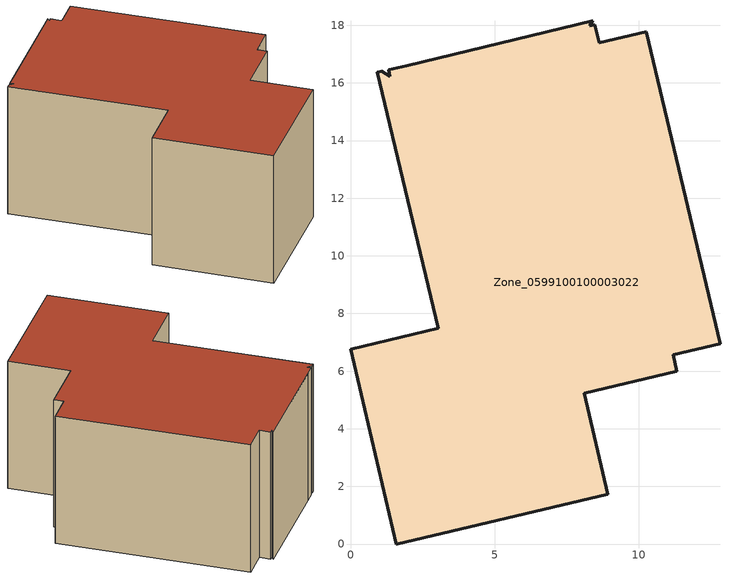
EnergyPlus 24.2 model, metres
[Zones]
Zone_0599100100003022
 floor ground (C_G): 3.05,7.48 0.93,16.38 1.09,16.41 1.36,16.24 1.32,16.46 1.95,16.59 8.41,18.15 8.3,17.98 8.48,18.02 8.64,17.39 10.25,17.77 12.82,6.96 11.19,6.57 11.33,6 8.11,5.24 8.93,1.73 1.59,0 0,6.75 z0
 wall outside (C_F): 8.93,1.73 8.11,5.24 11.33,6 11.19,6.57 12.82,6.96 10.25,17.77 8.64,17.39 8.48,18.02 8.3,17.98 8.41,18.15 1.95,16.59 1.32,16.46 1.36,16.24 1.09,16.41 0.93,16.38 3.05,7.48 0,6.75 1.59,0 8.93,1.73 z0:8.01
 roof outside (C_R): 0.93,16.38 3.05,7.48 0,6.75 1.59,0 8.93,1.73 8.11,5.24 11.33,6 11.19,6.57 12.82,6.96 10.25,17.77 8.64,17.39 8.48,18.02 8.3,17.98 8.41,18.15 1.95,16.59 1.32,16.46 1.36,16.24 1.09,16.41 z8.01
[BUILDING]
Pand.0599100100003022: North Axis=0; Terrain=City; Loads Convergence Tolerance Value=0.04; Temperature Convergence Tolerance Value=0.4; Solar Distribution=FullExterior; Maximum Number of Warmup Days=25; Minimum Number of Warmup Days=1
[Site:Location]
Rotterdam.The.Hague.AP_ZH_NLD Design_Conditions: Latitude=51.96; Longitude=4.45; Time Zone=1; Elevation=-4.5
[SITE:GROUNDTEMPERATURE:BUILDINGSURFACE]
18, 18, 18, 18, 18, 18, 18, 18, 18, 18, 18, 18
[MATERIAL] Thermal Absorptance=0.9; Solar Absorptance=0.7; Visible Absorptance=0.7
Name | Roughness | Thickness | Conductivity | Density | Specific Heat
G.D.2006-2014 | MediumSmooth | 0.15 | 0.06 | 540 | 1210
F.D.2006-2014 | Rough | 0.3 | 0.12 | 1920 | 840
R.D.2006-2014 | MediumRough | 0.2 | 0.08 | 1500 | 1000
[CONSTRUCTION]
C_G: G.D.2006-2014
C_F: F.D.2006-2014
C_R: R.D.2006-2014
[ZONE]
Zone_0599100100003022: Type=1; Multiplier=1; Ceiling Height=Autocalculate; Volume=Autocalculate; Floor Area=autocalculate; Part of Total Floor Area=Yes
[ZONEINFILTRATION:DESIGNFLOWRATE]
Infil_Zone_0599100100003022: Zone or ZoneList or Space or SpaceList=Zone_0599100100003022; Schedule=AlwaysOn; Design Flow Rate Calculation Method=Flow/Area; Flow Rate per Floor Area=0.0021; Constant Term Coefficient=1; Temperature Term Coefficient=0; Velocity Term Coefficient=0; Velocity Squared Term Coefficient=0
[HVACTEMPLATE:ZONE:IDEALLOADSAIRSYSTEM]
Zone_0599100100003022: Maximum Heating Supply Air Temperature=50; Minimum Cooling Supply Air Temperature=13; Maximum Heating Supply Air Humidity Ratio=0.0156; Minimum Cooling Supply Air Humidity Ratio=0.0077; Heating Limit=NoLimit; Cooling Limit=NoLimit; Dehumidification Control Type=ConstantSensibleHeatRatio; Cooling Sensible Heat Ratio=0.7; Dehumidification Setpoint=60; Humidification Control Type=None; Humidification Setpoint=30; Outdoor Air Method=None; Outdoor Air Flow Rate per Person=0.00944; Outdoor Air Flow Rate per Zone Floor Area=0; Outdoor Air Flow Rate per Zone=0; Demand Controlled Ventilation Type=None; Outdoor Air Economizer Type=NoEconomizer; Heat Recovery Type=None; Sensible Heat Recovery Effectiveness=0.7; Latent Heat Recovery Effectiveness=0.65
[ZONECONTROL:THERMOSTAT]
ThermostatControl_Zone_0599100100003022: Zone or ZoneList=Zone_0599100100003022; Control Type Schedule=DualSetpointControlType; Control 1=Thermostat_Zone_0599100100003022; Temperature Difference Between Cutout And Setpoint=0
[THERMOSTATSETPOINT:DUALSETPOINT]
Thermostat_Zone_0599100100003022: Heating Setpoint Temperature Schedule=HeatingSetpoint_Zone_0599100100003022; Cooling Setpoint Temperature Schedule=CoolingSetpoint_Zone_0599100100003022
[SCHEDULE:COMPACT]
HeatingSetpoint_Zone_0599100100003022: Through: 12/31, For: AllDays, Until: 24:00, 21
CoolingSetpoint_Zone_0599100100003022: Through: 12/31, For: AllDays, Until: 24:00, 24
DualSetpointControlType: Through: 12/31, For: AllDays, Until: 24:00, 4
AlwaysOn: Through: 12/31, For: AllDays, Until: 24:00, 1
